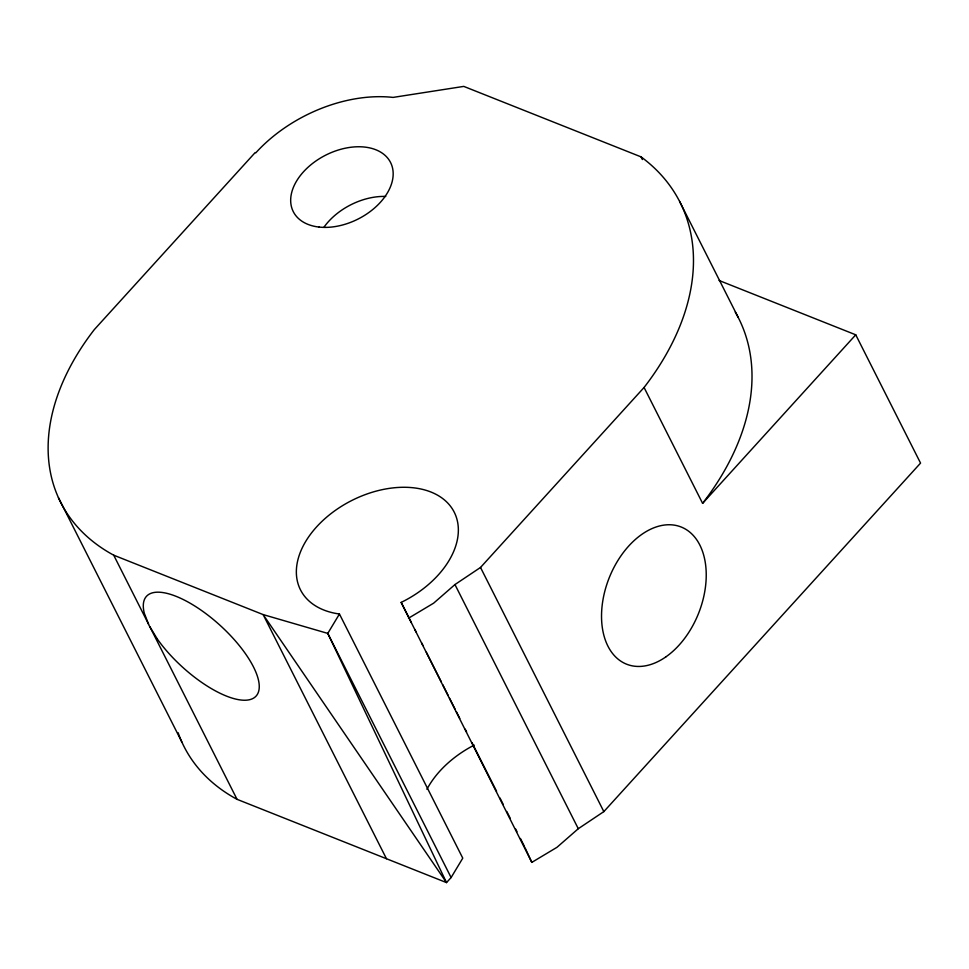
<?xml version="1.0" encoding="UTF-8"?>
<svg xmlns="http://www.w3.org/2000/svg" width="969" height="969" viewBox="0 0 969 969"><rect width="100%" height="100%" fill="white"/><g stroke="black" fill="none" stroke-linecap="round" stroke-linejoin="round"><path stroke-width="1.45" d="M339.441 614.007L327.776 633.399L446.515 882.602L451.106 877.551L462.77 858.159L339.441 614.007A86.132 56.626 -26.8 0 1 318.002 525.368A86.132 56.626 -26.8 0 1 445.97 501.288A86.132 56.626 -26.8 0 1 401.166 602.403L531.824 862.374L556.969 847.318L578.287 828.713L603.844 811.61L920.55 463.097L855.748 334.814L719.095 280.489M408.494 618.222L433.64 603.166L454.958 584.561L480.515 567.459L644.07 387.479A280.15 184.171 -26.8 0 0 641.042 156.869L463.776 86.398L393.075 97.409A122.155 80.306 -26.8 0 0 255.792 152.836L255.162 152.581L94.356 329.545A260.879 171.501 -26.8 0 0 113.712 555.189L148.56 624.181M644.07 387.479L702.598 503.347L855.748 334.814M113.712 555.189L263.132 614.588L327.776 633.399L451.106 877.551M178.126 732.709A260.879 171.501 -26.8 0 0 237.042 799.328L446.515 882.602L263.132 614.588L386.461 858.728M679.62 201.455L738.148 317.323M641.042 156.869L642.399 159.558M480.515 567.459L603.844 811.61M454.958 584.561L578.287 828.713M401.166 602.403L411.389 622.631M414.793 629.378L416.161 632.079M421.612 642.871L422.968 645.56M426.372 652.307L441.367 681.982M442.736 684.683L448.187 695.476M449.543 698.177L454.994 708.969M456.363 711.658L459.766 718.404M465.217 729.197L466.573 731.898M472.024 742.69L496.564 791.249M499.968 797.996L503.371 804.73M506.775 811.477L510.191 818.224M515.641 829.016L516.998 831.717M520.414 838.464L524.495 846.555M149.929 626.882L237.042 799.328M58.443 497.691L181.76 741.842M525.101 847.875L531.824 862.374M735.289 312.091A280.15 184.171 -26.8 0 1 702.598 503.347M426.929 789.299A86.132 56.626 -26.8 0 1 474.192 745.113M324.082 227.037A54.494 35.817 -26.8 0 1 385.747 196.441M157.353 639.068L149.056 625.453L144.32 613.268A74.092 28.089 42.3 0 1 210.661 617.314A74.092 28.089 42.3 0 1 251.892 698.964A74.092 28.089 42.3 0 1 157.353 639.068M666.212 656.643A73.826 48.087 -68.3 0 0 691.769 533.907A73.826 48.087 -68.3 0 0 603.651 596.226A73.826 48.087 -68.3 0 0 666.212 656.643M319.116 227.073A54.494 35.817 -26.8 0 0 393.075 171.489A54.494 35.817 -26.8 0 0 313.593 162.659A54.494 35.817 -26.8 0 0 319.116 227.073"/></g></svg>
